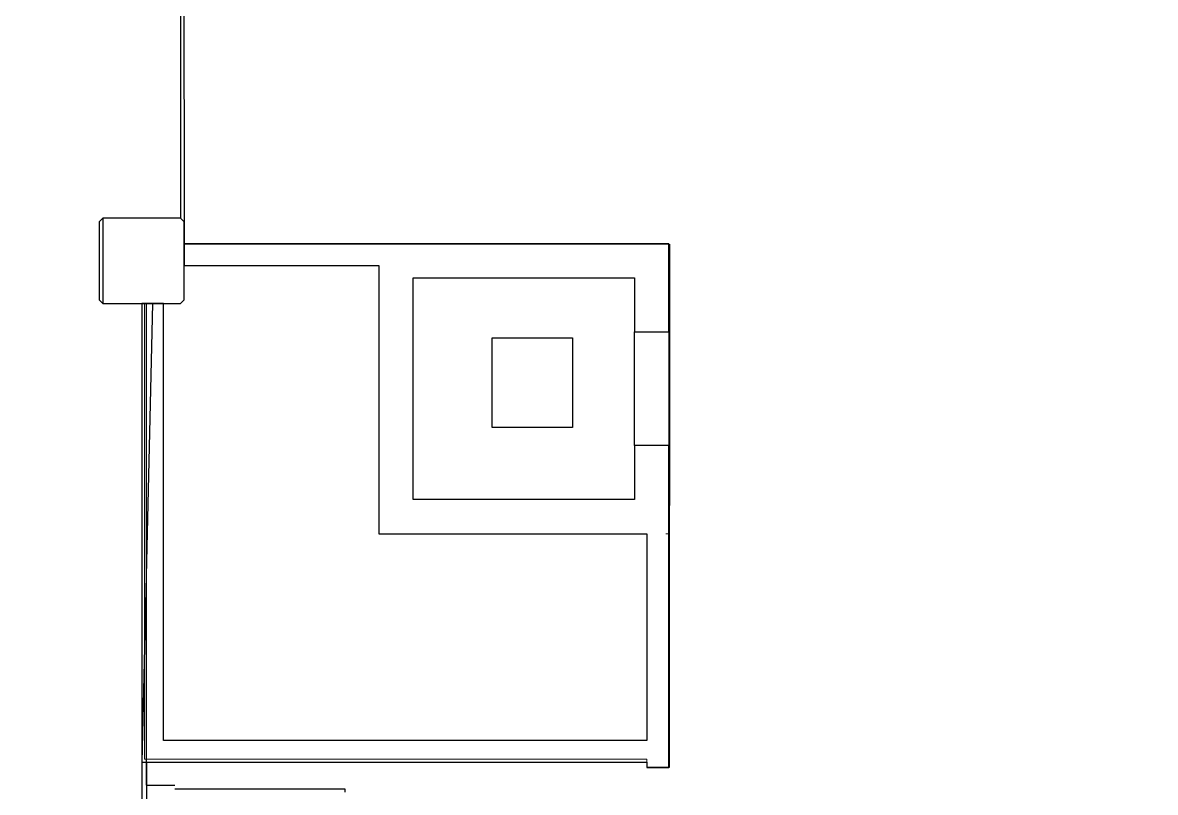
# Model space of a CAD drawing. Header units: inches. Extents: x -234 to 3525, y 0 to 2715.
# Drawn here: x 2674.8 to 2914.7, y 1777.5 to 1940.4 of the extents above; entities that cross this region are included whole.
import ezdxf

# ---------------------------------------------------------------- set-up
doc = ezdxf.new("R2010")
doc.units = ezdxf.units.IN
doc.header["$LTSCALE"] = 10
doc.header["$MEASUREMENT"] = 0
for name, color, linetype in [('A-DOOR', 2, 'CONTINUOUS'), ('A-FLOR', 3, 'CONTINUOUS'), ('A-WALL', 5, 'CONTINUOUS'), ('AREA-ASSIGN', 7, 'CONTINUOUS')]:
    doc.layers.add(name, color=color, linetype=linetype)

msp = doc.modelspace()

# ---------------------------------------------------------------- linework, layer by layer
at = {"layer": 'A-DOOR'}
for p, q in [((2707, 1778.25), (2743, 1778.25)), ((2743, 1778.25), (2743, 1777.5))]:
    msp.add_line(p, q, dxfattribs=at)
at = {"layer": 'A-FLOR'}
for p, q in [((2774.25, 1873.73), (2791.25, 1873.73)), ((2774.25, 1854.73), (2774.25, 1873.73)), ((2791.25, 1873.73), (2791.25, 1854.73)), ((2791.25, 1854.73), (2774.25, 1854.73))]:
    msp.add_line(p, q, dxfattribs=at)
at = {"layer": 'A-WALL'}
for p, q in [((2691.75, 1899), (2691, 1898.25)), ((2691, 1898.25), (2691, 1881.75)), ((2708.25, 1899), (2691.75, 1899)), ((2709, 1898.25), (2708.25, 1899)), ((2709, 1893.62), (2709, 1898.25)), ((2709, 1893), (2709, 1893.62)), ((2709, 1893.62), (2709, 1889)), ((2709, 1889), (2709, 1893)), ((2709, 1881.75), (2709, 1889)), ((2691, 1881.75), (2691.75, 1881)), ((2691.75, 1881), (2700, 1881)), ((2700, 1881), (2700.63, 1881)), ((2704.62, 1881), (2700, 1881)), ((2700.63, 1881), (2704.62, 1881)), ((2701, 1779), (2701, 1881)), ((2704.62, 1881), (2708.25, 1881)), ((2708.25, 1881), (2709, 1881.75)), ((2804.37, 1850.94), (2804.37, 1874.94)), ((2811.62, 1874.94), (2811.62, 1850.94)), ((2701, 1779), (2707, 1779))]:
    msp.add_line(p, q, dxfattribs=at)
at = {"layer": 'A-WALL', "lineweight": 25}
for p, q in [((2811.62, 1893.62), (2709, 1893.62)), ((2811.62, 1874.94), (2811.62, 1893.62)), ((2709, 1889), (2750.25, 1889)), ((2750.25, 1889), (2750.25, 1832.25)), ((2757.5, 1886.37), (2804.37, 1886.37)), ((2757.5, 1839.5), (2757.5, 1886.37)), ((2804.37, 1886.37), (2804.37, 1874.94)), ((2700, 1881), (2700, 1783.87)), ((2704.62, 1788.5), (2704.62, 1881)), ((2804.37, 1874.94), (2811.62, 1874.94)), ((2804.37, 1850.94), (2804.37, 1839.5)), ((2811.62, 1850.94), (2804.37, 1850.94)), ((2811.62, 1782.74), (2811.62, 1850.94)), ((2804.37, 1839.5), (2757.5, 1839.5)), ((2750.25, 1832.25), (2807, 1832.25)), ((2807, 1832.25), (2807, 1788.5)), ((2807, 1788.5), (2704.62, 1788.5)), ((2700, 1783.87), (2807, 1783.87)), ((2807, 1783.87), (2807, 1782.74)), ((2807, 1782.74), (2811.62, 1782.74))]:
    msp.add_line(p, q, dxfattribs=at)
at = {"layer": 'A-WALL', "lineweight": 9}
for p, q in [((2700.63, 1784.5), (2700.63, 1881)), ((2811, 1832.25), (2811.62, 1832.25)), ((2807, 1784.5), (2700.63, 1784.5)), ((2807, 1783.87), (2807, 1784.5))]:
    msp.add_line(p, q, dxfattribs=at)
at = {"layer": 'AREA-ASSIGN'}
msp.add_lwpolyline([(3231, 2691), (2709, 2691), (2708.51, 2322), (2709, 1893.62), (2811.76, 1893.56), (2811.69, 1782.76), (2807.06, 1782.76), (2807.06, 1783.83), (2701, 1783.87), (2701, 1782.58), (2701, 1743), (2701, 1734.75), (2710, 1734.75), (2803.19, 1734.62), (2803.15, 1713.58), (2840.14, 1713.58), (2840.14, 1734.56), (2918.75, 1734.56), (2918.75, 1628.93), (2967.84, 1628.93), (2967, 2163), (3231, 2163), (3231, 2691)], close=True, dxfattribs=at)
msp.add_lwpolyline([(2708, 2322), (2708.25, 1899), (2691.75, 1899), (2691.75, 1881), (2702.31, 1881), (2700, 1783.87), (2699.88, 1734.75), (2700, 1728), (2700, 1680.74), (2700, 1458.04), (2702.75, 1458), (2702.51, 1359), (2691, 1359), (2691, 1346.38), (2324.25, 1347.84), (2324.25, 1514.3), (918, 1515)], dxfattribs=at)

doc.saveas('drawing.dxf')
